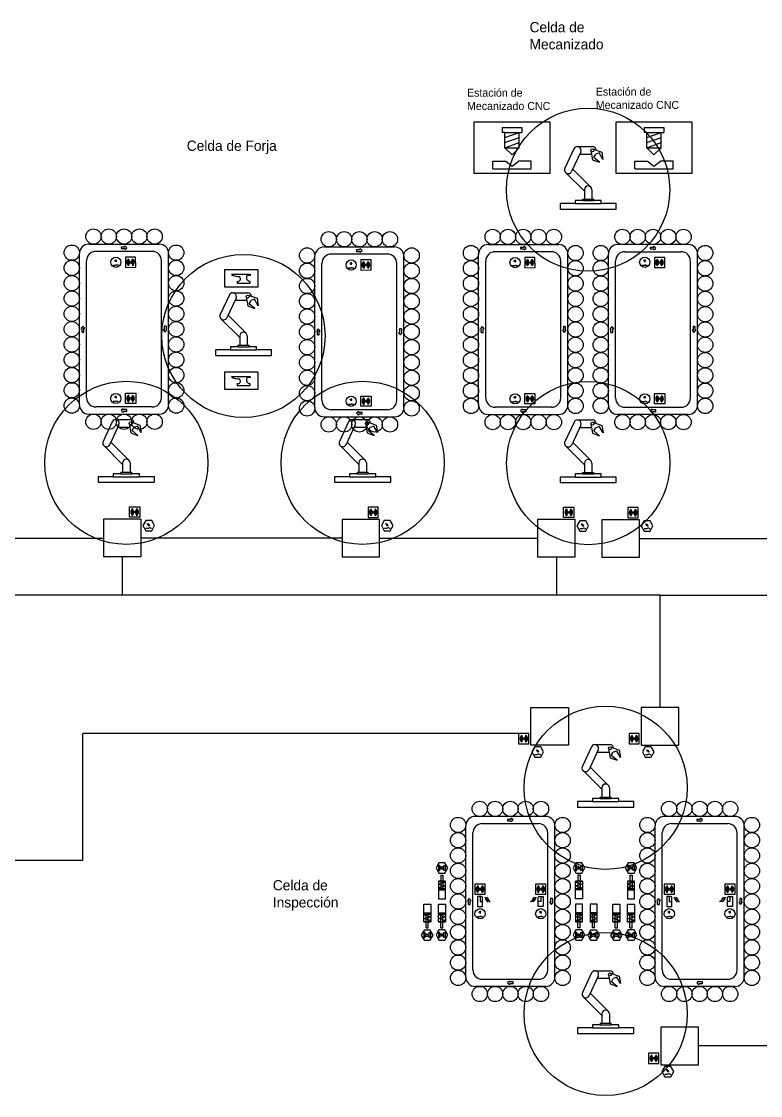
# Model space of a CAD drawing. Header units: millimetres. Extents: x -41525 to 29867, y -15928 to 24131.
# Drawn here: x 2016 to 16509, y -2948 to 18117 of the extents above; entities that cross this region are included whole.
import ezdxf

# ---------------------------------------------------------------- set-up
doc = ezdxf.new("R2010")
doc.units = ezdxf.units.MM
doc.header["$LTSCALE"] = 0.4
for name, color, linetype in [('01 Contornos vistos 0.35', 150, 'Continuous'), ('Almacenaje', 80, 'Continuous'), ('Celdas', 200, 'Continuous'), ('Maquina', 82, 'Continuous'), ('Robots', 80, 'Continuous'), ('Sensores', 211, 'Continuous'), ('Texto2', 7, 'Continuous')]:
    doc.layers.add(name, color=color, linetype=linetype)

msp = doc.modelspace()

# ---------------------------------------------------------------- linework, layer by layer
at = {"layer": '01 Contornos vistos 0.35', "color": 40, "true_color": 0xf8d731}
for p, q in [((11444, 16041), (11827, 16041)), ((11444, 16041), (11444, 15941)), ((11827, 16041), (11827, 15941)), ((14228, 16041), (14611, 16041)), ((14228, 16041), (14228, 15941)), ((14611, 16041), (14611, 15941)), ((11494, 15941), (11444, 15941)), ((11494, 15741), (11494, 15941)), ((11494, 15841), (11777, 15941)), ((11494, 15941), (11777, 15941)), ((11494, 15741), (11777, 15841)), ((11777, 15741), (11777, 15941)), ((11777, 15941), (11827, 15941)), ((14278, 15941), (14228, 15941)), ((14278, 15741), (14278, 15941)), ((14278, 15841), (14561, 15941)), ((14278, 15941), (14561, 15941)), ((14278, 15741), (14561, 15841)), ((14561, 15741), (14561, 15941)), ((14561, 15941), (14611, 15941)), ((11494, 15641), (11494, 15741)), ((11494, 15641), (11777, 15741)), ((11636, 15499), (11494, 15641)), ((11494, 15641), (11777, 15641)), ((11636, 15499), (11777, 15641)), ((11777, 15641), (11777, 15741)), ((14278, 15641), (14278, 15741)), ((14278, 15641), (14561, 15741)), ((14419, 15499), (14278, 15641)), ((14278, 15641), (14561, 15641)), ((14419, 15499), (14561, 15641)), ((14561, 15641), (14561, 15741)), ((11261, 15225), (11261, 15375)), ((11261, 15375), (11511, 15375)), ((11261, 15225), (12011, 15225)), ((11511, 15375), (11636, 15278)), ((11636, 15278), (11761, 15375)), ((12011, 15375), (11761, 15375)), ((12011, 15225), (12011, 15375)), ((14044, 15225), (14044, 15375)), ((14044, 15375), (14294, 15375)), ((14044, 15225), (14794, 15225)), ((14294, 15375), (14419, 15278)), ((14419, 15278), (14544, 15375)), ((14794, 15375), (14544, 15375)), ((14794, 15225), (14794, 15375)), ((5999, 13246), (5999, 12911)), ((6659, 13246), (5999, 13246)), ((6238, 13152), (6132, 13152)), ((6238, 13162), (6500, 13162)), ((6238, 13162), (6238, 13152)), ((6292, 13115), (6292, 13103)), ((6500, 13138), (6445, 13138)), ((6500, 13162), (6500, 13138)), ((6659, 12911), (6659, 13246)), ((5999, 12911), (6659, 12911)), ((6248, 13021), (6248, 12983)), ((6248, 12983), (6502, 12983)), ((6502, 13019), (6474, 13021)), ((6502, 12983), (6502, 13019)), ((5999, 11241), (5999, 10906)), ((6659, 11241), (5999, 11241)), ((6659, 10906), (6659, 11241)), ((6238, 11146), (6132, 11146)), ((6238, 11156), (6500, 11156)), ((6238, 11156), (6238, 11146)), ((6248, 11016), (6248, 10978)), ((6248, 10978), (6502, 10978)), ((6292, 11110), (6292, 11097)), ((6500, 11132), (6445, 11132)), ((6502, 11013), (6474, 11015)), ((6500, 11156), (6500, 11132)), ((6502, 10978), (6502, 11013)), ((5999, 10906), (6659, 10906))]:
    msp.add_line(p, q, dxfattribs=at)
at = {"layer": '01 Contornos vistos 0.35', "color": 6}
for p, q in [((3816, 13339), (3866, 13340)), ((3866, 13340), (3887, 13353)), ((3888, 13341), (3916, 13341)), ((8431, 13286), (8481, 13286)), ((8481, 13286), (8503, 13299)), ((8503, 13287), (8531, 13287)), ((11645, 13333), (11695, 13334)), ((11695, 13334), (11717, 13346)), ((11717, 13334), (11745, 13334)), ((14188, 13340), (14238, 13340)), ((14238, 13340), (14260, 13352)), ((14260, 13340), (14288, 13340)), ((3815, 10668), (3865, 10668)), ((3865, 10668), (3887, 10680)), ((3887, 10668), (3915, 10668)), ((8430, 10614), (8480, 10614)), ((8480, 10614), (8502, 10626)), ((8502, 10614), (8530, 10614)), ((11645, 10661), (11695, 10661)), ((11695, 10661), (11716, 10674)), ((11716, 10661), (11745, 10661)), ((14188, 10661), (14238, 10661)), ((14238, 10661), (14260, 10674)), ((14260, 10661), (14288, 10661)), ((4484, 8256), (4498, 8250)), ((4504, 8256), (4518, 8250)), ((9162, 8256), (9176, 8250)), ((9182, 8256), (9196, 8250)), ((12996, 8249), (13010, 8244)), ((13016, 8249), (13030, 8244)), ((14258, 8249), (14272, 8244)), ((14278, 8249), (14292, 8244)), ((12114, 3817), (12129, 3812)), ((12134, 3817), (12149, 3812)), ((14280, 3817), (14294, 3812)), ((14300, 3817), (14314, 3812)), ((10220, 1516), (10220, 1566)), ((10239, 1533), (10256, 1541)), ((10280, 1498), (10264, 1491)), ((10300, 1466), (10300, 1516)), ((12907, 1516), (12907, 1566)), ((12927, 1533), (12943, 1541)), ((12967, 1498), (12951, 1491)), ((12987, 1466), (12987, 1516)), ((13931, 1516), (13931, 1566)), ((13951, 1533), (13967, 1541)), ((13991, 1498), (13975, 1491)), ((14011, 1466), (14011, 1516)), ((11108, 908), (11137, 898)), ((11149, 908), (11177, 898)), ((12058, 908), (12030, 898)), ((12098, 908), (12070, 898)), ((14820, 908), (14848, 898)), ((14860, 908), (14888, 898)), ((15769, 908), (15741, 898)), ((15809, 908), (15781, 898)), ((10958, 564), (11008, 564)), ((11008, 564), (11030, 577)), ((11030, 564), (11058, 564)), ((12148, 564), (12198, 564)), ((12198, 564), (12220, 577)), ((12220, 564), (12248, 564)), ((14670, 564), (14720, 564)), ((14720, 564), (14741, 577)), ((14741, 564), (14770, 564)), ((15859, 564), (15909, 564)), ((15909, 564), (15931, 577)), ((15931, 564), (15959, 564)), ((9932, 198), (9932, 248)), ((9951, 215), (9968, 223)), ((10220, 201), (10220, 251)), ((10239, 218), (10256, 226)), ((12907, 201), (12907, 251)), ((12927, 218), (12943, 226)), ((13195, 198), (13195, 248)), ((13214, 215), (13231, 223)), ((13643, 198), (13643, 248)), ((13663, 215), (13679, 223)), ((13931, 201), (13931, 251)), ((13951, 218), (13967, 226)), ((9992, 180), (9976, 173)), ((10012, 148), (10012, 198)), ((10280, 184), (10264, 176)), ((10300, 151), (10300, 201)), ((12967, 184), (12951, 176)), ((12987, 151), (12987, 201)), ((13255, 180), (13239, 173)), ((13275, 148), (13275, 198)), ((13704, 180), (13687, 173)), ((13723, 148), (13723, 198)), ((13991, 184), (13975, 176)), ((14011, 151), (14011, 201)), ((14664, -2453), (14678, -2458)), ((14684, -2453), (14698, -2458))]:
    msp.add_line(p, q, dxfattribs=at)
at = {"layer": '01 Contornos vistos 0.35'}
for p, q in [((-61, 7982), (3625, 7982)), ((4360, 7989), (8303, 7989)), ((9038, 7982), (12137, 7982)), ((14134, 7976), (18141, 7976)), ((3993, 7622), (3993, 6867)), ((12505, 7615), (12505, 6867)), ((14539, 6867), (-1690, 6867)), ((14539, 4661), (14539, 6867)), ((14539, 6867), (24621, 6867)), ((11965, 4151), (3216, 4151)), ((3216, 1671), (3216, 4151)), ((-23818, 1671), (3216, 1671)), ((17377, -1976), (15290, -1976))]:
    msp.add_line(p, q, dxfattribs=at)
at = {"layer": '01 Contornos vistos 0.35', "color": 40, "true_color": 0xf8d731}
for points in [[(12386, 15141), (12386, 16141), (10886, 16141), (10886, 15141)], [(15169, 15141), (15169, 16141), (13669, 16141), (13669, 15141)]]:
    msp.add_lwpolyline(points, close=True, dxfattribs=at)
at = {"layer": '01 Contornos vistos 0.35', "color": 6}
for points in [[(4057, 13294), (4257, 13297), (4254, 13497), (4054, 13494)], [(11887, 13288), (12087, 13291), (12084, 13491), (11884, 13488)], [(14429, 13291), (14629, 13291), (14629, 13491), (14429, 13491)], [(8673, 13241), (8873, 13244), (8870, 13444), (8670, 13441)], [(4056, 10825), (4256, 10825), (4256, 10625), (4056, 10625)], [(8671, 10771), (8871, 10771), (8871, 10571), (8671, 10571)], [(11885, 10818), (12085, 10818), (12085, 10618), (11885, 10618)], [(14429, 10818), (14629, 10818), (14629, 10618), (14429, 10618)], [(4135, 8596), (4335, 8596), (4335, 8396), (4135, 8396)], [(9013, 8590), (8813, 8590), (8813, 8390), (9013, 8390)], [(12647, 8590), (12847, 8590), (12847, 8390), (12647, 8390)], [(14109, 8583), (13909, 8583), (13909, 8383), (14109, 8383)], [(11965, 4151), (11765, 4151), (11765, 3951), (11965, 3951)], [(14131, 4151), (13931, 4151), (13931, 3951), (14131, 3951)], [(10195, 1466), (10220, 1466), (10220, 1566), (10195, 1566)], [(10325, 1466), (10300, 1466), (10300, 1566), (10325, 1566)], [(12882, 1466), (12907, 1466), (12907, 1566), (12882, 1566)], [(13012, 1466), (12987, 1466), (12987, 1566), (13012, 1566)], [(13906, 1466), (13931, 1466), (13931, 1566), (13906, 1566)], [(14036, 1466), (14011, 1466), (14011, 1566), (14036, 1566)], [(10908, 998), (11108, 998), (11108, 1198), (10908, 1198)], [(12098, 998), (12298, 998), (12298, 1198), (12098, 1198)], [(14620, 998), (14820, 998), (14820, 1198), (14620, 1198)], [(15809, 998), (16009, 998), (16009, 1198), (15809, 1198)], [(9907, 148), (9932, 148), (9932, 248), (9907, 248)], [(10037, 148), (10012, 148), (10012, 248), (10037, 248)], [(10195, 151), (10220, 151), (10220, 251), (10195, 251)], [(10325, 151), (10300, 151), (10300, 251), (10325, 251)], [(12882, 151), (12907, 151), (12907, 251), (12882, 251)], [(13012, 151), (12987, 151), (12987, 251), (13012, 251)], [(13170, 148), (13195, 148), (13195, 248), (13170, 248)], [(13300, 148), (13275, 148), (13275, 248), (13300, 248)], [(13618, 148), (13643, 148), (13643, 248), (13618, 248)], [(13748, 148), (13723, 148), (13723, 248), (13748, 248)], [(13906, 151), (13931, 151), (13931, 251), (13906, 251)], [(14036, 151), (14011, 151), (14011, 251), (14036, 251)], [(14515, -2119), (14315, -2119), (14315, -2319), (14515, -2319)]]:
    msp.add_lwpolyline(points, close=True, dxfattribs=at)
for points in [[(11033, 958), (10958, 958), (10958, 758), (11058, 758), (11058, 933)], [(11033, 958), (11008, 958), (11008, 858), (11058, 858), (11058, 933)], [(12173, 958), (12248, 958), (12248, 758), (12148, 758), (12148, 933)], [(12173, 958), (12198, 958), (12198, 858), (12148, 858), (12148, 933)], [(14745, 958), (14670, 958), (14670, 758), (14770, 758), (14770, 933)], [(14745, 958), (14720, 958), (14720, 858), (14770, 858), (14770, 933)], [(15884, 958), (15959, 958), (15959, 758), (15859, 758), (15859, 933)], [(15884, 958), (15909, 958), (15909, 858), (15859, 858), (15859, 933)]]:
    msp.add_lwpolyline(points, dxfattribs=at)
at = {"layer": '01 Contornos vistos 0.35', "color": 1}
for centre in [(13128, 14817), (6369, 11949), (4072, 9461), (8706, 9461), (13129, 9455), (13471, 3088), (13472, -1348)]:
    msp.add_circle(centre, 1600, dxfattribs=at)
at = {"layer": '01 Contornos vistos 0.35', "color": 85, "true_color": 0x58ba48}
for centre in [(3427, 13899), (3727, 13899), (4027, 13899), (4327, 13899), (4627, 13899), (8042, 13845), (8342, 13845), (8642, 13845), (8942, 13845), (9242, 13845), (11256, 13892), (11556, 13892), (11856, 13892), (12156, 13892), (12456, 13892), (13800, 13892), (14100, 13892), (14400, 13892), (14700, 13892), (15000, 13892), (3002, 13583), (5051, 13583), (10831, 13576), (12881, 13576), (13375, 13576), (15424, 13576), (7617, 13529), (9667, 13529), (3002, 13283), (5051, 13283), (7617, 13229), (9667, 13229), (10831, 13276), (12881, 13276), (13375, 13276), (15424, 13276), (3002, 12983), (5051, 12983), (7617, 12929), (9667, 12929), (10831, 12976), (12881, 12976), (13375, 12976), (15424, 12976), (3002, 12683), (5051, 12683), (7617, 12629), (9667, 12629), (10831, 12676), (12881, 12676), (13375, 12676), (15424, 12676), (3002, 12383), (5051, 12383), (7617, 12329), (9667, 12329), (10831, 12376), (12881, 12376), (13375, 12376), (15424, 12376), (3002, 12083), (5051, 12083), (10831, 12076), (12881, 12076), (13375, 12076), (15424, 12076), (7617, 12029), (9667, 12029), (3002, 11783), (5051, 11783), (7617, 11729), (9667, 11729), (10831, 11776), (12881, 11776), (13375, 11776), (15424, 11776), (3002, 11483), (5051, 11483), (10831, 11476), (12881, 11476), (13375, 11476), (15424, 11476), (7617, 11429), (9667, 11429), (3002, 11183), (5051, 11183), (7617, 11129), (9667, 11129), (10831, 11176), (12881, 11176), (13375, 11176), (15424, 11176), (3002, 10883), (5051, 10883), (7617, 10829), (9667, 10829), (10831, 10876), (12881, 10876), (13375, 10876), (15424, 10876), (3002, 10583), (5051, 10583), (7617, 10529), (9667, 10529), (10831, 10576), (12881, 10576), (13375, 10576), (15424, 10576), (3427, 10267), (3727, 10267), (4027, 10267), (4327, 10267), (4627, 10267), (8042, 10213), (8342, 10213), (8642, 10213), (8942, 10213), (9242, 10213), (11256, 10260), (11556, 10260), (11856, 10260), (12156, 10260), (12456, 10260), (13800, 10260), (14100, 10260), (14400, 10260), (14700, 10260), (15000, 10260), (11003, 2674), (11303, 2674), (11603, 2674), (11903, 2674), (12203, 2674), (14715, 2674), (15015, 2674), (15315, 2674), (15615, 2674), (15915, 2674), (10578, 2358), (12628, 2358), (14290, 2358), (16339, 2358), (10578, 2058), (12628, 2058), (14290, 2058), (16339, 2058), (10578, 1758), (12628, 1758), (14290, 1758), (16339, 1758), (10578, 1458), (12628, 1458), (14290, 1458), (16339, 1458), (10578, 1158), (12628, 1158), (14290, 1158), (16339, 1158), (10578, 858), (12628, 858), (14290, 858), (16339, 858), (10578, 558), (12628, 558), (14290, 558), (16339, 558), (10578, 258), (12628, 258), (14290, 258), (16339, 258), (10578, -42), (12628, -42), (14290, -42), (16339, -42), (10578, -342), (12628, -342), (14290, -342), (16339, -342), (10578, -642), (12628, -642), (14290, -642), (16339, -642), (11003, -957), (11303, -957), (11603, -957), (11903, -957), (12203, -957), (14715, -957), (15015, -957), (15315, -957), (15615, -957), (15915, -957)]:
    msp.add_circle(centre, 150, dxfattribs=at)
at = {"layer": '01 Contornos vistos 0.35', "color": 6}
for centre, radius in [((3865, 13394), 100), ((11695, 13388), 100), ((14238, 13394), 100), ((4156, 13396), 5), ((8480, 13341), 100), ((8771, 13342), 5), ((11985, 13389), 5), ((14529, 13391), 5), ((3865, 10722), 100), ((8480, 10668), 100), ((11695, 10715), 100), ((14238, 10715), 100), ((4156, 10725), 5), ((8771, 10671), 5), ((11985, 10718), 5), ((14529, 10718), 5), ((4235, 8496), 5), ((8913, 8490), 5), ((12747, 8490), 5), ((14009, 8483), 5), ((11865, 4051), 5), ((14031, 4051), 5), ((11008, 1098), 5), ((12198, 1098), 5), ((14720, 1098), 5), ((15909, 1098), 5), ((11008, 618), 100), ((12198, 618), 100), ((14720, 618), 100), ((15909, 618), 100), ((14415, -2219), 5)]:
    msp.add_circle(centre, radius, dxfattribs=at)
for centre, radius, start, end in [((3829, 13424), 20.8, 330.88, 30.88), ((3829, 13424), 34.7, 330.88, 30.88), ((3829, 13424), 48.6, 330.88, 30.88), ((4156, 13396), 75, 120.88, 240.88), ((4156, 13396), 65, 120.88, 240.88), ((4156, 13396), 55, 120.88, 240.88), ((4156, 13396), 45, 120.88, 240.88), ((4156, 13396), 35, 120.88, 240.88), ((4156, 13396), 25, 120.88, 240.88), ((4156, 13396), 15, 120.88, 240.88), ((4156, 13396), 15, 300.88, 60.88), ((4156, 13396), 25, 300.88, 60.88), ((4156, 13396), 35, 300.88, 60.88), ((4156, 13396), 45, 300.88, 60.88), ((4156, 13396), 55, 300.88, 60.88), ((4156, 13396), 65, 300.88, 60.88), ((4156, 13396), 75, 300.88, 60.88), ((8445, 13370), 20.8, 330.88, 30.88), ((8445, 13370), 34.7, 330.88, 30.88), ((8445, 13370), 48.6, 330.88, 30.88), ((8771, 13342), 75, 120.88, 240.88), ((8771, 13342), 65, 120.88, 240.88), ((8771, 13342), 55, 120.88, 240.88), ((8771, 13342), 45, 120.88, 240.88), ((8771, 13342), 35, 120.88, 240.88), ((8771, 13342), 25, 120.88, 240.88), ((8771, 13342), 15, 120.88, 240.88), ((8771, 13342), 15, 300.88, 60.88), ((8771, 13342), 25, 300.88, 60.88), ((8771, 13342), 35, 300.88, 60.88), ((8771, 13342), 45, 300.88, 60.88), ((8771, 13342), 55, 300.88, 60.88), ((8771, 13342), 65, 300.88, 60.88), ((8771, 13342), 75, 300.88, 60.88), ((11659, 13418), 20.8, 330.88, 30.88), ((11659, 13418), 34.7, 330.88, 30.88), ((11659, 13418), 48.6, 330.88, 30.88), ((11985, 13389), 75, 120.88, 240.88), ((11985, 13389), 65, 120.88, 240.88), ((11985, 13389), 55, 120.88, 240.88), ((11985, 13389), 45, 120.88, 240.88), ((11985, 13389), 35, 120.88, 240.88), ((11985, 13389), 25, 120.88, 240.88), ((11985, 13389), 15, 120.88, 240.88), ((11985, 13389), 15, 300.88, 60.88), ((11985, 13389), 25, 300.88, 60.88), ((11985, 13389), 35, 300.88, 60.88), ((11985, 13389), 45, 300.88, 60.88), ((11985, 13389), 55, 300.88, 60.88), ((11985, 13389), 65, 300.88, 60.88), ((11985, 13389), 75, 300.88, 60.88), ((14203, 13424), 20.8, 330, 30), ((14203, 13424), 34.7, 330, 30), ((14203, 13424), 48.6, 330, 30), ((14529, 13391), 75, 120, 240), ((14529, 13391), 65, 120, 240), ((14529, 13391), 55, 120, 240), ((14529, 13391), 45, 120, 240), ((14529, 13391), 35, 120, 240), ((14529, 13391), 25, 120, 240), ((14529, 13391), 15, 120, 240), ((14529, 13391), 15, 300, 60), ((14529, 13391), 25, 300, 60), ((14529, 13391), 35, 300, 60), ((14529, 13391), 45, 300, 60), ((14529, 13391), 55, 300, 60), ((14529, 13391), 65, 300, 60), ((14529, 13391), 75, 300, 60), ((3830, 10752), 20.8, 330, 30), ((3830, 10752), 34.7, 330, 30), ((3830, 10752), 48.6, 330, 30), ((4156, 10725), 75, 120, 240), ((4156, 10725), 65, 120, 240), ((4156, 10725), 55, 120, 240), ((4156, 10725), 45, 120, 240), ((4156, 10725), 35, 120, 240), ((4156, 10725), 25, 120, 240), ((4156, 10725), 25, 300, 60), ((4156, 10725), 35, 300, 60), ((4156, 10725), 45, 300, 60), ((4156, 10725), 55, 300, 60), ((4156, 10725), 65, 300, 60), ((4156, 10725), 75, 300, 60), ((11659, 10746), 20.8, 330, 30), ((11659, 10746), 34.7, 330, 30), ((11659, 10746), 48.6, 330, 30), ((11985, 10718), 75, 120, 240), ((11985, 10718), 65, 120, 240), ((11985, 10718), 55, 120, 240), ((11985, 10718), 45, 120, 240), ((11985, 10718), 35, 120, 240), ((11985, 10718), 35, 300, 60), ((11985, 10718), 45, 300, 60), ((11985, 10718), 55, 300, 60), ((11985, 10718), 65, 300, 60), ((11985, 10718), 75, 300, 60), ((14203, 10746), 20.8, 330, 30), ((14203, 10746), 34.7, 330, 30), ((14203, 10746), 48.6, 330, 30), ((14529, 10718), 75, 120, 240), ((14529, 10718), 65, 120, 240), ((14529, 10718), 55, 120, 240), ((14529, 10718), 45, 120, 240), ((14529, 10718), 35, 120, 240), ((14529, 10718), 35, 300, 60), ((14529, 10718), 45, 300, 60), ((14529, 10718), 55, 300, 60), ((14529, 10718), 65, 300, 60), ((14529, 10718), 75, 300, 60), ((4156, 10725), 15, 120, 240), ((4156, 10725), 15, 300, 60), ((8445, 10698), 20.8, 330, 30), ((8445, 10698), 34.7, 330, 30), ((8445, 10698), 48.6, 330, 30), ((8771, 10671), 75, 120, 240), ((8771, 10671), 65, 120, 240), ((8771, 10671), 55, 120, 240), ((8771, 10671), 45, 120, 240), ((8771, 10671), 35, 120, 240), ((8771, 10671), 25, 120, 240), ((8771, 10671), 15, 120, 240), ((8771, 10671), 15, 300, 60), ((8771, 10671), 25, 300, 60), ((8771, 10671), 35, 300, 60), ((8771, 10671), 45, 300, 60), ((8771, 10671), 55, 300, 60), ((8771, 10671), 65, 300, 60), ((8771, 10671), 75, 300, 60), ((11985, 10718), 25, 120, 240), ((11985, 10718), 15, 120, 240), ((11985, 10718), 15, 300, 60), ((11985, 10718), 25, 300, 60), ((14529, 10718), 25, 120, 240), ((14529, 10718), 15, 120, 240), ((14529, 10718), 15, 300, 60), ((14529, 10718), 25, 300, 60), ((4235, 8496), 75, 120, 240), ((4235, 8496), 65, 120, 240), ((4235, 8496), 55, 120, 240), ((4235, 8496), 45, 120, 240), ((4235, 8496), 35, 120, 240), ((4235, 8496), 25, 120, 240), ((4235, 8496), 15, 120, 240), ((4235, 8496), 15, 300, 60), ((4235, 8496), 25, 300, 60), ((4235, 8496), 35, 300, 60), ((4235, 8496), 45, 300, 60), ((4235, 8496), 55, 300, 60), ((4235, 8496), 65, 300, 60), ((4235, 8496), 75, 300, 60), ((8913, 8490), 75, 120, 240), ((8913, 8490), 65, 120, 240), ((8913, 8490), 55, 120, 240), ((8913, 8490), 45, 120, 240), ((8913, 8490), 35, 120, 240), ((8913, 8490), 25, 120, 240), ((8913, 8490), 15, 120, 240), ((8913, 8490), 15, 300, 60), ((8913, 8490), 25, 300, 60), ((8913, 8490), 35, 300, 60), ((8913, 8490), 45, 300, 60), ((8913, 8490), 55, 300, 60), ((8913, 8490), 65, 300, 60), ((8913, 8490), 75, 300, 60), ((12747, 8490), 75, 120, 240), ((12747, 8490), 65, 120, 240), ((12747, 8490), 55, 120, 240), ((12747, 8490), 45, 120, 240), ((12747, 8490), 35, 120, 240), ((12747, 8490), 25, 120, 240), ((12747, 8490), 15, 120, 240), ((12747, 8490), 15, 300, 60), ((12747, 8490), 25, 300, 60), ((12747, 8490), 35, 300, 60), ((12747, 8490), 45, 300, 60), ((12747, 8490), 55, 300, 60), ((12747, 8490), 65, 300, 60), ((12747, 8490), 75, 300, 60), ((14009, 8483), 75, 120, 240), ((14009, 8483), 65, 120, 240), ((14009, 8483), 55, 120, 240), ((14009, 8483), 45, 120, 240), ((14009, 8483), 35, 120, 240), ((14009, 8483), 25, 120, 240), ((14009, 8483), 15, 120, 240), ((14009, 8483), 15, 300, 60), ((14009, 8483), 25, 300, 60), ((14009, 8483), 35, 300, 60), ((14009, 8483), 45, 300, 60), ((14009, 8483), 55, 300, 60), ((14009, 8483), 65, 300, 60), ((14009, 8483), 75, 300, 60), ((11865, 4051), 75, 120, 240), ((11865, 4051), 65, 120, 240), ((11865, 4051), 55, 120, 240), ((11865, 4051), 45, 120, 240), ((11865, 4051), 35, 120, 240), ((11865, 4051), 25, 120, 240), ((11865, 4051), 15, 120, 240), ((11865, 4051), 15, 300, 60), ((11865, 4051), 25, 300, 60), ((11865, 4051), 35, 300, 60), ((11865, 4051), 45, 300, 60), ((11865, 4051), 55, 300, 60), ((11865, 4051), 65, 300, 60), ((11865, 4051), 75, 300, 60), ((14031, 4051), 75, 120, 240), ((14031, 4051), 65, 120, 240), ((14031, 4051), 55, 120, 240), ((14031, 4051), 45, 120, 240), ((14031, 4051), 35, 120, 240), ((14031, 4051), 25, 120, 240), ((14031, 4051), 15, 120, 240), ((14031, 4051), 15, 300, 60), ((14031, 4051), 25, 300, 60), ((14031, 4051), 35, 300, 60), ((14031, 4051), 45, 300, 60), ((14031, 4051), 55, 300, 60), ((14031, 4051), 65, 300, 60), ((14031, 4051), 75, 300, 60), ((11008, 1098), 75, 120, 240), ((11008, 1098), 65, 120, 240), ((11008, 1098), 55, 120, 240), ((11008, 1098), 45, 120, 240), ((11008, 1098), 35, 120, 240), ((11008, 1098), 25, 120, 240), ((11008, 1098), 15, 120, 240), ((11008, 1098), 15, 300, 60), ((11008, 1098), 25, 300, 60), ((11008, 1098), 35, 300, 60), ((11008, 1098), 45, 300, 60), ((11008, 1098), 55, 300, 60), ((11008, 1098), 65, 300, 60), ((11008, 1098), 75, 300, 60), ((12198, 1098), 75, 120, 240), ((12198, 1098), 65, 120, 240), ((12198, 1098), 55, 120, 240), ((12198, 1098), 45, 120, 240), ((12198, 1098), 35, 120, 240), ((12198, 1098), 25, 120, 240), ((12198, 1098), 15, 120, 240), ((12198, 1098), 15, 300, 60), ((12198, 1098), 25, 300, 60), ((12198, 1098), 35, 300, 60), ((12198, 1098), 45, 300, 60), ((12198, 1098), 55, 300, 60), ((12198, 1098), 65, 300, 60), ((12198, 1098), 75, 300, 60), ((14720, 1098), 75, 120, 240), ((14720, 1098), 65, 120, 240), ((14720, 1098), 55, 120, 240), ((14720, 1098), 45, 120, 240), ((14720, 1098), 35, 120, 240), ((14720, 1098), 25, 120, 240), ((14720, 1098), 15, 120, 240), ((14720, 1098), 15, 300, 60), ((14720, 1098), 25, 300, 60), ((14720, 1098), 35, 300, 60), ((14720, 1098), 45, 300, 60), ((14720, 1098), 55, 300, 60), ((14720, 1098), 65, 300, 60), ((14720, 1098), 75, 300, 60), ((15909, 1098), 75, 120, 240), ((15909, 1098), 65, 120, 240), ((15909, 1098), 55, 120, 240), ((15909, 1098), 45, 120, 240), ((15909, 1098), 35, 120, 240), ((15909, 1098), 25, 120, 240), ((15909, 1098), 15, 120, 240), ((15909, 1098), 15, 300, 60), ((15909, 1098), 25, 300, 60), ((15909, 1098), 35, 300, 60), ((15909, 1098), 45, 300, 60), ((15909, 1098), 55, 300, 60), ((15909, 1098), 65, 300, 60), ((15909, 1098), 75, 300, 60), ((11033, 933), 25, 0, 90), ((12173, 933), 25, 90, 180), ((14745, 933), 25, 0, 90), ((15884, 933), 25, 90, 180), ((10973, 649), 20.8, 330, 30), ((10973, 649), 34.7, 330, 30), ((10973, 649), 48.6, 330, 30), ((12163, 649), 20.8, 330, 30), ((12163, 649), 34.7, 330, 30), ((12163, 649), 48.6, 330, 30), ((14684, 649), 20.8, 330, 30), ((14684, 649), 34.7, 330, 30), ((14684, 649), 48.6, 330, 30), ((15874, 649), 20.8, 330, 30), ((15874, 649), 34.7, 330, 30), ((15874, 649), 48.6, 330, 30), ((14415, -2219), 75, 120, 240), ((14415, -2219), 65, 120, 240), ((14415, -2219), 55, 120, 240), ((14415, -2219), 45, 120, 240), ((14415, -2219), 35, 120, 240), ((14415, -2219), 25, 120, 240), ((14415, -2219), 15, 120, 240), ((14415, -2219), 15, 300, 60), ((14415, -2219), 25, 300, 60), ((14415, -2219), 35, 300, 60), ((14415, -2219), 45, 300, 60), ((14415, -2219), 55, 300, 60), ((14415, -2219), 65, 300, 60), ((14415, -2219), 75, 300, 60)]:
    msp.add_arc(centre, radius, start, end, dxfattribs=at)
at = {"layer": '01 Contornos vistos 0.35', "color": 40, "true_color": 0xf8d731}
for centre, radius, start, end in [((6271, 13390), 275, 239.7745, 274.3744), ((6262, 13067), 47.3, 252.3406, 50.7044), ((6504, 13091), 76.1, 141.2001, 246.5411), ((6271, 11384), 275, 239.7745, 274.3744), ((6262, 11061), 47.3, 252.3406, 50.7044), ((6504, 11085), 76.1, 141.2001, 246.5411)]:
    msp.add_arc(centre, radius, start, end, dxfattribs=at)
at = {"layer": 'Almacenaje'}
for p, q in [((3625, 8356), (3625, 7622)), ((4360, 8356), (3625, 8356)), ((4360, 7622), (4360, 8356)), ((8303, 8350), (8303, 7615)), ((9038, 8350), (8303, 8350)), ((9038, 7615), (9038, 8350)), ((12137, 8350), (12137, 7615)), ((12872, 8350), (12137, 8350)), ((12872, 7615), (12872, 8350)), ((13399, 8343), (13399, 7608)), ((14134, 8343), (13399, 8343)), ((14134, 7608), (14134, 8343)), ((3625, 7622), (4360, 7622)), ((8303, 7615), (9038, 7615)), ((12137, 7615), (12872, 7615)), ((13399, 7608), (14134, 7608)), ((12005, 3926), (12005, 4661)), ((12005, 4661), (12740, 4661)), ((12740, 4661), (12740, 3926)), ((14171, 4661), (14171, 3926)), ((14906, 4661), (14171, 4661)), ((14906, 3926), (14906, 4661)), ((12740, 3926), (12005, 3926)), ((14171, 3926), (14906, 3926)), ((14555, -1609), (14555, -2344)), ((15290, -1609), (14555, -1609)), ((15290, -2344), (15290, -1609)), ((14555, -2344), (15290, -2344))]:
    msp.add_line(p, q, dxfattribs=at)
at = {"layer": 'Maquina'}
for p, q in [((3336, 13749), (4718, 13749)), ((7951, 13695), (9333, 13695)), ((11165, 13742), (12547, 13742)), ((15091, 13742), (13709, 13742)), ((3152, 10601), (3152, 13565)), ((4578, 13609), (3476, 13609)), ((4901, 10601), (4901, 13565)), ((7767, 10547), (7767, 13511)), ((9193, 13555), (8091, 13555)), ((9517, 10547), (9517, 13511)), ((10981, 10594), (10981, 13558)), ((12407, 13602), (11305, 13602)), ((12731, 10594), (12731, 13558)), ((13525, 10594), (13525, 13558)), ((13849, 13602), (14951, 13602)), ((15274, 10594), (15274, 13558)), ((3292, 10741), (3292, 13425)), ((4761, 10741), (4761, 13425)), ((7907, 10687), (7907, 13371)), ((9377, 10687), (9377, 13371)), ((11121, 10734), (11121, 13418)), ((12591, 10734), (12591, 13418)), ((13665, 10734), (13665, 13418)), ((15134, 10734), (15134, 13418)), ((4578, 10557), (3476, 10557)), ((12407, 10550), (11305, 10550)), ((13849, 10550), (14951, 10550)), ((3336, 10417), (4718, 10417)), ((7951, 10363), (9333, 10363)), ((9193, 10503), (8091, 10503)), ((11165, 10410), (12547, 10410)), ((15091, 10410), (13709, 10410)), ((10728, -624), (10728, 2341)), ((12294, 2524), (10912, 2524)), ((11052, 2384), (12154, 2384)), ((12478, -624), (12478, 2341)), ((14440, -624), (14440, 2341)), ((16006, 2524), (14624, 2524)), ((14764, 2384), (15866, 2384)), ((16189, -624), (16189, 2341)), ((10868, -484), (10868, 2201)), ((12338, -484), (12338, 2201)), ((14580, -484), (14580, 2201)), ((16049, -484), (16049, 2201)), ((12294, -807), (10912, -807)), ((11052, -667), (12154, -667)), ((16006, -807), (14624, -807)), ((14764, -667), (15866, -667))]:
    msp.add_line(p, q, dxfattribs=at)
for centre, start, end in [((3336, 13565), 90, 180), ((4718, 13565), 0, 90), ((7951, 13511), 90, 180), ((9333, 13511), 0, 90), ((11165, 13558), 90, 180), ((12547, 13558), 0, 90), ((13709, 13558), 90, 180), ((15091, 13558), 0, 90), ((3476, 13425), 90, 180), ((4578, 13425), 0, 90), ((8091, 13371), 90, 180), ((9193, 13371), 0, 90), ((11305, 13418), 90, 180), ((12407, 13418), 0, 90), ((13849, 13418), 90, 180), ((14951, 13418), 0, 90), ((3336, 10601), 180, 270), ((3476, 10741), 180, 270), ((4578, 10741), 270, 0), ((4718, 10601), 270, 0), ((7951, 10547), 180, 270), ((8091, 10687), 180, 270), ((9193, 10687), 270, 0), ((9333, 10547), 270, 0), ((11165, 10594), 180, 270), ((11305, 10734), 180, 270), ((12407, 10734), 270, 0), ((12547, 10594), 270, 0), ((13709, 10594), 180, 270), ((13849, 10734), 180, 270), ((14951, 10734), 270, 0), ((15091, 10594), 270, 0), ((10912, 2341), 90, 180), ((11052, 2201), 90, 180), ((12154, 2201), 0, 90), ((12294, 2341), 0, 90), ((14624, 2341), 90, 180), ((14764, 2201), 90, 180), ((15866, 2201), 0, 90), ((16006, 2341), 0, 90), ((10912, -624), 180, 270), ((11052, -484), 180, 270), ((12154, -484), 270, 0), ((12294, -624), 270, 0), ((14624, -624), 180, 270), ((14764, -484), 180, 270), ((15866, -484), 270, 0), ((16006, -624), 270, 0)]:
    msp.add_arc(centre, 184, start, end, dxfattribs=at)
at = {"layer": 'Robots'}
for p, q in [((12850, 15622), (12671, 15238)), ((12917, 15665), (13211, 15665)), ((13221, 15619), (13394, 15556)), ((12984, 15560), (12805, 15176)), ((12964, 15518), (13194, 15518)), ((13182, 15586), (13214, 15405)), ((13214, 15405), (13352, 15355)), ((13239, 15449), (13276, 15513)), ((13352, 15355), (13239, 15449)), ((13346, 15538), (13276, 15513)), ((13419, 15411), (13346, 15538)), ((13394, 15556), (13419, 15411)), ((12805, 15176), (12805, 15176)), ((12826, 15223), (13179, 14870)), ((12686, 15155), (13054, 14787)), ((13054, 14817), (13054, 14634)), ((13179, 14870), (13179, 14870)), ((13179, 14870), (13179, 14870)), ((13179, 14870), (13179, 14870)), ((13201, 14817), (13201, 14634)), ((12871, 14546), (12577, 14546)), ((12577, 14546), (12577, 14435)), ((13018, 14604), (12871, 14604)), ((12871, 14604), (12871, 14546)), ((12871, 14546), (13385, 14546)), ((13018, 14634), (13238, 14634)), ((13018, 14634), (13018, 14604)), ((13018, 14604), (13238, 14604)), ((13238, 14604), (13238, 14634)), ((13385, 14604), (13238, 14604)), ((13385, 14546), (13385, 14604)), ((13679, 14546), (13385, 14546)), ((13679, 14435), (13679, 14546)), ((12577, 14435), (13679, 14435)), ((6092, 12754), (5913, 12370)), ((6225, 12692), (6046, 12308)), ((6158, 12797), (6452, 12797)), ((6205, 12650), (6435, 12650)), ((6423, 12718), (6455, 12537)), ((6462, 12751), (6635, 12688)), ((6481, 12581), (6518, 12645)), ((6587, 12670), (6518, 12645)), ((6660, 12543), (6587, 12670)), ((6635, 12688), (6660, 12543)), ((6455, 12537), (6593, 12487)), ((6593, 12487), (6481, 12581)), ((5927, 12287), (6296, 11919)), ((6046, 12308), (6046, 12308)), ((6068, 12355), (6421, 12002)), ((6296, 11949), (6296, 11766)), ((6421, 12002), (6421, 12002)), ((6421, 12002), (6421, 12002)), ((6421, 12002), (6421, 12002)), ((6443, 11949), (6443, 11766)), ((6112, 11678), (5818, 11678)), ((5818, 11678), (5818, 11567)), ((6259, 11736), (6112, 11736)), ((6112, 11736), (6112, 11678)), ((6112, 11678), (6626, 11678)), ((6259, 11766), (6479, 11766)), ((6259, 11766), (6259, 11736)), ((6259, 11736), (6479, 11736)), ((6479, 11736), (6479, 11766)), ((6626, 11736), (6479, 11736)), ((6626, 11678), (6626, 11736)), ((6920, 11678), (6626, 11678)), ((6920, 11567), (6920, 11678)), ((5818, 11567), (6920, 11567)), ((3795, 10266), (3616, 9882)), ((3928, 10204), (3749, 9820)), ((3861, 10308), (4155, 10308)), ((3908, 10161), (4138, 10161)), ((4126, 10230), (4158, 10049)), ((4165, 10263), (4338, 10200)), ((4184, 10093), (4221, 10157)), ((4290, 10182), (4221, 10157)), ((4363, 10055), (4290, 10182)), ((4338, 10200), (4363, 10055)), ((8428, 10266), (8249, 9882)), ((8562, 10204), (8383, 9820)), ((8495, 10308), (8789, 10308)), ((8542, 10161), (8772, 10161)), ((8760, 10230), (8792, 10049)), ((8799, 10263), (8972, 10200)), ((8817, 10093), (8854, 10157)), ((8924, 10182), (8854, 10157)), ((8997, 10055), (8924, 10182)), ((8972, 10200), (8997, 10055)), ((12851, 10259), (12672, 9876)), ((12985, 10197), (12806, 9814)), ((12918, 10302), (13212, 10302)), ((12965, 10155), (13195, 10155)), ((13183, 10223), (13215, 10042)), ((13222, 10256), (13395, 10193)), ((13240, 10087), (13277, 10150)), ((13347, 10176), (13277, 10150)), ((13420, 10048), (13347, 10176)), ((13395, 10193), (13420, 10048)), ((4158, 10049), (4296, 9999)), ((4296, 9999), (4184, 10093)), ((8792, 10049), (8930, 9999)), ((8930, 9999), (8817, 10093)), ((13215, 10042), (13353, 9992)), ((13353, 9992), (13240, 10087)), ((3631, 9799), (3999, 9431)), ((3749, 9820), (3749, 9820)), ((3771, 9867), (4124, 9514)), ((8264, 9799), (8632, 9431)), ((8383, 9820), (8383, 9820)), ((8404, 9867), (8757, 9514)), ((12687, 9792), (13055, 9424)), ((12806, 9814), (12806, 9814)), ((12827, 9860), (13180, 9507)), ((4124, 9514), (4124, 9514)), ((4124, 9514), (4124, 9514)), ((4124, 9514), (4124, 9514)), ((8757, 9514), (8757, 9514)), ((8757, 9514), (8757, 9514)), ((8757, 9514), (8757, 9514)), ((13180, 9507), (13180, 9507)), ((13180, 9507), (13180, 9507)), ((13180, 9507), (13180, 9507)), ((3962, 9278), (4182, 9278)), ((3962, 9278), (3962, 9248)), ((3999, 9461), (3999, 9278)), ((4146, 9461), (4146, 9278)), ((4182, 9248), (4182, 9278)), ((8596, 9278), (8816, 9278)), ((8596, 9278), (8596, 9248)), ((8632, 9461), (8632, 9278)), ((8779, 9461), (8779, 9278)), ((8816, 9248), (8816, 9278)), ((13019, 9271), (13239, 9271)), ((13019, 9271), (13019, 9242)), ((13055, 9455), (13055, 9271)), ((13202, 9455), (13202, 9271)), ((13239, 9242), (13239, 9271)), ((3815, 9189), (3521, 9189)), ((3521, 9189), (3521, 9079)), ((3521, 9079), (4623, 9079)), ((3962, 9248), (3815, 9248)), ((3815, 9248), (3815, 9189)), ((3815, 9189), (4329, 9189)), ((3962, 9248), (4182, 9248)), ((4329, 9248), (4182, 9248)), ((4329, 9189), (4329, 9248)), ((4623, 9189), (4329, 9189)), ((4623, 9079), (4623, 9189)), ((8449, 9189), (8155, 9189)), ((8155, 9189), (8155, 9079)), ((8155, 9079), (9257, 9079)), ((8596, 9248), (8449, 9248)), ((8449, 9248), (8449, 9189)), ((8449, 9189), (8963, 9189)), ((8596, 9248), (8816, 9248)), ((8963, 9248), (8816, 9248)), ((8963, 9189), (8963, 9248)), ((9257, 9189), (8963, 9189)), ((9257, 9079), (9257, 9189)), ((12872, 9183), (12578, 9183)), ((12578, 9183), (12578, 9073)), ((12578, 9073), (13680, 9073)), ((13019, 9242), (12872, 9242)), ((12872, 9242), (12872, 9183)), ((12872, 9183), (13386, 9183)), ((13019, 9242), (13239, 9242)), ((13386, 9242), (13239, 9242)), ((13386, 9183), (13386, 9242)), ((13680, 9183), (13386, 9183)), ((13680, 9073), (13680, 9183)), ((13194, 3893), (13015, 3509)), ((13327, 3831), (13148, 3447)), ((13260, 3936), (13554, 3936)), ((13525, 3857), (13557, 3676)), ((13564, 3890), (13737, 3827)), ((13689, 3809), (13620, 3784)), ((13763, 3682), (13689, 3809)), ((13737, 3827), (13763, 3682)), ((13307, 3789), (13538, 3789)), ((13557, 3676), (13695, 3626)), ((13583, 3720), (13620, 3784)), ((13695, 3626), (13583, 3720)), ((13030, 3426), (13398, 3058)), ((13148, 3447), (13148, 3447)), ((13170, 3494), (13523, 3141)), ((13398, 3088), (13398, 2905)), ((13523, 3141), (13523, 3141)), ((13523, 3141), (13523, 3141)), ((13523, 3141), (13523, 3141)), ((13545, 3088), (13545, 2905)), ((13214, 2816), (12920, 2816)), ((12920, 2816), (12920, 2706)), ((13361, 2875), (13214, 2875)), ((13214, 2875), (13214, 2816)), ((13214, 2816), (13729, 2816)), ((13361, 2905), (13582, 2905)), ((13361, 2905), (13361, 2875)), ((13361, 2875), (13582, 2875)), ((13582, 2875), (13582, 2905)), ((13729, 2875), (13582, 2875)), ((13729, 2816), (13729, 2875)), ((14023, 2816), (13729, 2816)), ((14023, 2706), (14023, 2816)), ((12920, 2706), (14023, 2706)), ((13195, -543), (13016, -927)), ((13328, -605), (13149, -989)), ((13261, -501), (13555, -501)), ((13526, -579), (13558, -760)), ((13565, -547), (13738, -610)), ((13690, -627), (13621, -652)), ((13764, -754), (13690, -627)), ((13738, -610), (13764, -754)), ((13308, -648), (13538, -648)), ((13558, -760), (13696, -811)), ((13584, -716), (13621, -652)), ((13696, -811), (13584, -716)), ((13031, -1010), (13399, -1378)), ((13149, -989), (13149, -989)), ((13171, -943), (13524, -1296)), ((13399, -1348), (13399, -1532)), ((13524, -1296), (13524, -1296)), ((13524, -1296), (13524, -1296)), ((13524, -1296), (13524, -1296)), ((13546, -1348), (13546, -1532)), ((13215, -1620), (12921, -1620)), ((12921, -1620), (12921, -1730)), ((13362, -1561), (13215, -1561)), ((13215, -1561), (13215, -1620)), ((13215, -1620), (13730, -1620)), ((13362, -1532), (13583, -1532)), ((13362, -1532), (13362, -1561)), ((13362, -1561), (13583, -1561)), ((13583, -1561), (13583, -1532)), ((13730, -1561), (13583, -1561)), ((13730, -1620), (13730, -1561)), ((14023, -1620), (13730, -1620)), ((14023, -1730), (14023, -1620)), ((12921, -1730), (14023, -1730))]:
    msp.add_line(p, q, dxfattribs=at)
for centre in [(13211, 15591), (6452, 12723), (4155, 10235), (8789, 10235), (13212, 10228), (13554, 3862), (13555, -574)]:
    msp.add_circle(centre, 29.4, dxfattribs=at)
for centre, start, end in [((12917, 15591), 335, 155), ((13211, 15591), 3.5784, 90), ((12738, 15207), 155, 335), ((13128, 14817), 0, 180), ((6158, 12723), 335, 155), ((6452, 12723), 3.5784, 90), ((5979, 12339), 155, 335), ((6369, 11949), 0, 180), ((3861, 10235), 335, 155), ((4155, 10235), 3.5784, 90), ((8495, 10235), 335, 155), ((8789, 10235), 3.5784, 90), ((12918, 10228), 335, 155), ((13212, 10228), 3.5784, 90), ((3682, 9851), 155, 335), ((8316, 9851), 155, 335), ((12739, 9845), 155, 335), ((4072, 9461), 0, 180), ((8706, 9461), 0, 180), ((13129, 9455), 0, 180), ((13260, 3862), 335, 155), ((13554, 3862), 3.5784, 90), ((13081, 3478), 155, 335), ((13471, 3088), 0, 180), ((13261, -574), 335, 155), ((13555, -574), 3.5784, 90), ((13082, -958), 155, 335), ((13472, -1348), 0, 180)]:
    msp.add_arc(centre, 73.5, start, end, dxfattribs=at)
at = {"layer": 'Sensores', "color": 6}
for p, q in [((4477, 8272), (4498, 8250)), ((4484, 8256), (4505, 8234)), ((4497, 8272), (4518, 8250)), ((4504, 8256), (4525, 8234)), ((9154, 8272), (9176, 8250)), ((9162, 8256), (9183, 8234)), ((9174, 8272), (9196, 8250)), ((9182, 8256), (9203, 8234)), ((12989, 8265), (13010, 8244)), ((12996, 8249), (13017, 8228)), ((13009, 8265), (13030, 8244)), ((13016, 8249), (13037, 8228)), ((14251, 8265), (14272, 8244)), ((14258, 8249), (14279, 8228)), ((14271, 8265), (14292, 8244)), ((14278, 8249), (14299, 8228)), ((4455, 8178), (4506, 8178)), ((4506, 8178), (4543, 8199)), ((4543, 8178), (4568, 8178)), ((9132, 8178), (9183, 8178)), ((9183, 8178), (9220, 8199)), ((9220, 8178), (9245, 8178)), ((12967, 8171), (13018, 8171)), ((13018, 8171), (13054, 8192)), ((13054, 8171), (13080, 8171)), ((14228, 8171), (14279, 8171)), ((14279, 8171), (14316, 8192)), ((14316, 8171), (14342, 8171)), ((12107, 3833), (12129, 3812)), ((12114, 3817), (12136, 3796)), ((12127, 3833), (12149, 3812)), ((12134, 3817), (12156, 3796)), ((14273, 3833), (14294, 3812)), ((14280, 3817), (14301, 3796)), ((14293, 3833), (14314, 3812)), ((14300, 3817), (14321, 3796)), ((12085, 3739), (12136, 3739)), ((12136, 3739), (12173, 3760)), ((12173, 3739), (12198, 3739)), ((14251, 3739), (14302, 3739)), ((14302, 3739), (14338, 3760)), ((14338, 3739), (14364, 3739)), ((10220, 1541), (10256, 1541)), ((10239, 1533), (10275, 1533)), ((10280, 1498), (10244, 1498)), ((10300, 1491), (10264, 1491)), ((12907, 1541), (12943, 1541)), ((12927, 1533), (12963, 1533)), ((12967, 1498), (12931, 1498)), ((12987, 1491), (12951, 1491)), ((13931, 1541), (13967, 1541)), ((13951, 1533), (13987, 1533)), ((13991, 1498), (13955, 1498)), ((14011, 1491), (13975, 1491)), ((11094, 941), (11137, 898)), ((11108, 908), (11151, 866)), ((11134, 941), (11177, 898)), ((11149, 908), (11191, 866)), ((12058, 908), (12015, 866)), ((12072, 941), (12030, 898)), ((12098, 908), (12056, 866)), ((12112, 941), (12070, 898)), ((14806, 941), (14848, 898)), ((14820, 908), (14862, 866)), ((14846, 941), (14888, 898)), ((14860, 908), (14902, 866)), ((15769, 908), (15727, 866)), ((15783, 941), (15741, 898)), ((15809, 908), (15767, 866)), ((15824, 941), (15781, 898)), ((9932, 223), (9968, 223)), ((9951, 215), (9988, 215)), ((10220, 226), (10256, 226)), ((10239, 218), (10275, 218)), ((12907, 226), (12943, 226)), ((12927, 218), (12963, 218)), ((13195, 223), (13231, 223)), ((13214, 215), (13250, 215)), ((13643, 223), (13679, 223)), ((13663, 215), (13699, 215)), ((13931, 226), (13967, 226)), ((13951, 218), (13987, 218)), ((9992, 180), (9956, 180)), ((10012, 173), (9976, 173)), ((10280, 184), (10244, 184)), ((10300, 176), (10264, 176)), ((12967, 184), (12931, 184)), ((12987, 176), (12951, 176)), ((13255, 180), (13219, 180)), ((13275, 173), (13239, 173)), ((13704, 180), (13668, 180)), ((13723, 173), (13687, 173)), ((13991, 184), (13955, 184)), ((14011, 176), (13975, 176)), ((14657, -2437), (14678, -2458)), ((14664, -2453), (14685, -2474)), ((14677, -2437), (14698, -2458)), ((14684, -2453), (14705, -2474)), ((14685, -2531), (14722, -2509)), ((14634, -2531), (14685, -2531)), ((14722, -2531), (14748, -2531))]:
    msp.add_line(p, q, dxfattribs=at)
at = {"layer": 'Sensores'}
for p, q in [((10238, 1376), (10238, 1107)), ((10238, 1376), (10281, 1376)), ((10281, 1376), (10281, 1107)), ((12925, 1376), (12925, 1107)), ((12969, 1376), (12925, 1376)), ((12969, 1376), (12969, 1107)), ((13949, 1376), (13949, 1107)), ((13949, 1376), (13993, 1376)), ((13993, 1376), (13993, 1107)), ((10191, 1257), (10328, 1235)), ((10328, 1235), (10191, 1196)), ((10191, 1196), (10328, 1162)), ((10328, 1162), (10191, 1123)), ((10191, 1123), (10320, 1107)), ((10199, 1107), (10320, 1107)), ((13016, 1257), (12878, 1235)), ((12878, 1235), (13016, 1196)), ((13016, 1196), (12878, 1162)), ((12878, 1162), (13016, 1123)), ((13016, 1123), (12886, 1107)), ((13008, 1107), (12886, 1107)), ((13902, 1257), (14040, 1235)), ((14040, 1235), (13902, 1196)), ((13902, 1196), (14040, 1162)), ((14040, 1162), (13902, 1123)), ((13902, 1123), (14032, 1107)), ((13910, 1107), (14032, 1107)), ((9903, 594), (10033, 610)), ((10041, 555), (9903, 594)), ((9903, 521), (10041, 555)), ((10041, 482), (9903, 521)), ((9903, 460), (10041, 482)), ((9911, 610), (10033, 610)), ((9950, 341), (9950, 610)), ((9994, 341), (9994, 610)), ((10191, 594), (10320, 610)), ((10328, 555), (10191, 594)), ((10191, 521), (10328, 555)), ((10328, 482), (10191, 521)), ((10191, 460), (10328, 482)), ((10199, 610), (10320, 610)), ((10238, 341), (10238, 610)), ((10281, 341), (10281, 610)), ((12878, 555), (13016, 594)), ((13016, 521), (12878, 555)), ((12878, 482), (13016, 521)), ((13016, 460), (12878, 482)), ((13008, 610), (12886, 610)), ((13016, 594), (12886, 610)), ((12925, 341), (12925, 610)), ((12969, 341), (12969, 610)), ((13166, 555), (13304, 594)), ((13304, 521), (13166, 555)), ((13166, 482), (13304, 521)), ((13304, 460), (13166, 482)), ((13296, 610), (13174, 610)), ((13304, 594), (13174, 610)), ((13213, 341), (13213, 610)), ((13256, 341), (13256, 610)), ((13614, 594), (13744, 610)), ((13752, 555), (13614, 594)), ((13614, 521), (13752, 555)), ((13752, 482), (13614, 521)), ((13614, 460), (13752, 482)), ((13622, 610), (13744, 610)), ((13661, 341), (13661, 610)), ((13705, 341), (13705, 610)), ((13902, 594), (14032, 610)), ((14040, 555), (13902, 594)), ((13902, 521), (14040, 555)), ((14040, 482), (13902, 521)), ((13902, 460), (14040, 482)), ((13910, 610), (14032, 610)), ((13949, 341), (13949, 610)), ((13993, 341), (13993, 610)), ((9950, 341), (9994, 341)), ((10238, 341), (10281, 341)), ((12969, 341), (12925, 341)), ((13256, 341), (13213, 341)), ((13661, 341), (13705, 341)), ((13949, 341), (13993, 341))]:
    msp.add_line(p, q, dxfattribs=at)
at = {"layer": 'Sensores', "color": 6}
for points in [[(4454, 8129), (4569, 8129), (4626, 8229), (4569, 8328), (4454, 8328), (4396, 8229)], [(4509, 8238), (4502, 8231), (4511, 8229)], [(4529, 8238), (4522, 8231), (4531, 8229)], [(9131, 8129), (9246, 8129), (9304, 8229), (9246, 8328), (9131, 8328), (9073, 8229)], [(9186, 8238), (9179, 8231), (9188, 8229)], [(9206, 8238), (9199, 8231), (9208, 8229)], [(12965, 8122), (13081, 8122), (13138, 8222), (13081, 8322), (12965, 8322), (12908, 8222)], [(13021, 8231), (13014, 8224), (13023, 8222)], [(13041, 8231), (13034, 8224), (13043, 8222)], [(14227, 8122), (14342, 8122), (14400, 8222), (14342, 8322), (14227, 8322), (14170, 8222)], [(14282, 8231), (14276, 8224), (14285, 8222)], [(14302, 8231), (14296, 8224), (14305, 8222)], [(12084, 3690), (12199, 3690), (12256, 3790), (12199, 3890), (12084, 3890), (12026, 3790)], [(12139, 3799), (12132, 3792), (12141, 3790)], [(12159, 3799), (12152, 3792), (12161, 3790)], [(14249, 3690), (14365, 3690), (14422, 3790), (14365, 3890), (14249, 3890), (14192, 3790)], [(14305, 3799), (14298, 3792), (14307, 3790)], [(14325, 3799), (14318, 3792), (14327, 3790)], [(10202, 1416), (10317, 1416), (10375, 1516), (10317, 1616), (10202, 1616), (10145, 1516)], [(10244, 1493), (10244, 1504), (10234, 1498)], [(10275, 1539), (10275, 1528), (10285, 1533)], [(12889, 1416), (13005, 1416), (13062, 1516), (13005, 1616), (12889, 1616), (12832, 1516)], [(12931, 1493), (12931, 1504), (12922, 1498)], [(12963, 1539), (12963, 1528), (12973, 1533)], [(13913, 1416), (14028, 1416), (14086, 1516), (14028, 1616), (13913, 1616), (13856, 1516)], [(13955, 1493), (13955, 1504), (13945, 1498)], [(13987, 1539), (13987, 1528), (13996, 1533)], [(11158, 873), (11144, 859), (11163, 854)], [(11198, 873), (11184, 859), (11203, 854)], [(12009, 873), (12022, 859), (12004, 854)], [(12049, 873), (12062, 859), (12044, 854)], [(14869, 873), (14856, 859), (14874, 854)], [(14909, 873), (14896, 859), (14914, 854)], [(15720, 873), (15733, 859), (15715, 854)], [(15760, 873), (15774, 859), (15755, 854)], [(9914, 98), (10029, 98), (10087, 198), (10029, 297), (9914, 297), (9857, 198)], [(9988, 221), (9988, 209), (9997, 215)], [(10202, 101), (10317, 101), (10375, 201), (10317, 301), (10202, 301), (10145, 201)], [(10275, 224), (10275, 213), (10285, 218)], [(12889, 101), (13005, 101), (13062, 201), (13005, 301), (12889, 301), (12832, 201)], [(12963, 224), (12963, 213), (12973, 218)], [(13177, 98), (13292, 98), (13350, 198), (13292, 297), (13177, 297), (13120, 198)], [(13250, 221), (13250, 209), (13260, 215)], [(13626, 98), (13741, 98), (13798, 198), (13741, 297), (13626, 297), (13568, 198)], [(13699, 221), (13699, 209), (13709, 215)], [(13913, 101), (14028, 101), (14086, 201), (14028, 301), (13913, 301), (13856, 201)], [(13987, 224), (13987, 213), (13996, 218)], [(9956, 175), (9956, 186), (9946, 180)], [(10244, 178), (10244, 189), (10234, 184)], [(12931, 178), (12931, 189), (12922, 184)], [(13219, 175), (13219, 186), (13209, 180)], [(13668, 175), (13668, 186), (13658, 180)], [(13955, 178), (13955, 189), (13945, 184)], [(14633, -2580), (14748, -2580), (14806, -2480), (14748, -2380), (14633, -2380), (14576, -2480)], [(14688, -2471), (14682, -2477), (14691, -2480)], [(14708, -2471), (14702, -2477), (14711, -2480)]]:
    msp.add_lwpolyline(points, close=True, dxfattribs=at)
at = {"layer": 'Sensores'}
for points in [[(10191, 1257), (10191, 908), (10328, 908), (10328, 1257)], [(10328, 1257), (10328, 1257), (10191, 1257), (10191, 1257)], [(10199, 1107), (10199, 1085), (10320, 1085), (10320, 1107)], [(13016, 1257), (13016, 908), (12878, 908), (12878, 1257)], [(12878, 1257), (12878, 1257), (13016, 1257), (13016, 1257)], [(13008, 1107), (13008, 1085), (12886, 1085), (12886, 1107)], [(13902, 1257), (13902, 908), (14040, 908), (14040, 1257)], [(14040, 1257), (14040, 1257), (13902, 1257), (13902, 1257)], [(13910, 1107), (13910, 1085), (14032, 1085), (14032, 1107)], [(9903, 460), (9903, 808), (10041, 808), (10041, 460)], [(9911, 610), (9911, 632), (10033, 632), (10033, 610)], [(10191, 460), (10191, 808), (10328, 808), (10328, 460)], [(10199, 610), (10199, 632), (10320, 632), (10320, 610)], [(13016, 460), (13016, 808), (12878, 808), (12878, 460)], [(13008, 610), (13008, 632), (12886, 632), (12886, 610)], [(13304, 460), (13304, 808), (13166, 808), (13166, 460)], [(13296, 610), (13296, 632), (13174, 632), (13174, 610)], [(13614, 460), (13614, 808), (13752, 808), (13752, 460)], [(13622, 610), (13622, 632), (13744, 632), (13744, 610)], [(13902, 460), (13902, 808), (14040, 808), (14040, 460)], [(13910, 610), (13910, 632), (14032, 632), (14032, 610)], [(10041, 460), (10041, 460), (9903, 460), (9903, 460)], [(10328, 460), (10328, 460), (10191, 460), (10191, 460)], [(12878, 460), (12878, 460), (13016, 460), (13016, 460)], [(13166, 460), (13166, 460), (13304, 460), (13304, 460)], [(13752, 460), (13752, 460), (13614, 460), (13614, 460)], [(14040, 460), (14040, 460), (13902, 460), (13902, 460)]]:
    msp.add_lwpolyline(points, close=True, dxfattribs=at)
at = {"layer": 'Texto2'}
for p, q in [((3969, 13698), (3969, 13662)), ((3969, 13698), (4043, 13698)), ((4043, 13698), (4043, 13717)), ((4084, 13680), (4043, 13717)), ((11872, 13692), (11872, 13710)), ((11913, 13674), (11872, 13710)), ((14416, 13692), (14416, 13710)), ((14457, 13674), (14416, 13710)), ((3969, 13662), (4043, 13662)), ((4043, 13643), (4084, 13680)), ((4043, 13662), (4043, 13643)), ((8585, 13645), (8585, 13608)), ((8585, 13645), (8658, 13645)), ((8585, 13608), (8658, 13608)), ((8658, 13645), (8658, 13663)), ((8699, 13626), (8658, 13663)), ((8658, 13590), (8699, 13626)), ((8658, 13608), (8658, 13590)), ((11799, 13692), (11799, 13655)), ((11799, 13692), (11872, 13692)), ((11799, 13655), (11872, 13655)), ((11872, 13637), (11913, 13674)), ((11872, 13655), (11872, 13637)), ((14342, 13692), (14342, 13655)), ((14342, 13692), (14416, 13692)), ((14342, 13655), (14416, 13655)), ((14416, 13637), (14457, 13674)), ((14416, 13655), (14416, 13637)), ((3222, 12140), (3185, 12099)), ((3203, 12099), (3185, 12099)), ((3203, 12026), (3203, 12099)), ((3203, 12026), (3240, 12026)), ((3259, 12099), (3222, 12140)), ((3240, 12026), (3240, 12099)), ((3240, 12099), (3259, 12099)), ((4813, 12067), (4795, 12067)), ((4795, 12067), (4831, 12026)), ((4850, 12140), (4813, 12140)), ((4813, 12140), (4813, 12067)), ((4831, 12026), (4868, 12067)), ((4850, 12140), (4850, 12067)), ((4850, 12067), (4868, 12067)), ((7837, 12086), (7800, 12045)), ((7819, 12045), (7800, 12045)), ((7819, 11972), (7819, 12045)), ((7874, 12045), (7837, 12086)), ((7855, 11972), (7855, 12045)), ((7855, 12045), (7874, 12045)), ((9428, 12013), (9410, 12013)), ((9410, 12013), (9447, 11972)), ((9465, 12086), (9428, 12086)), ((9428, 12086), (9428, 12013)), ((9447, 11972), (9483, 12013)), ((9465, 12086), (9465, 12013)), ((9465, 12013), (9483, 12013)), ((11051, 12134), (11015, 12093)), ((11033, 12093), (11015, 12093)), ((11033, 12019), (11033, 12093)), ((11033, 12019), (11070, 12019)), ((11088, 12093), (11051, 12134)), ((11070, 12019), (11070, 12093)), ((11070, 12093), (11088, 12093)), ((12643, 12060), (12624, 12060)), ((12624, 12060), (12661, 12019)), ((12679, 12134), (12643, 12134)), ((12643, 12134), (12643, 12060)), ((12661, 12019), (12698, 12060)), ((12679, 12134), (12679, 12060)), ((12679, 12060), (12698, 12060)), ((13595, 12134), (13558, 12093)), ((13576, 12093), (13558, 12093)), ((13576, 12019), (13576, 12093)), ((13576, 12019), (13613, 12019)), ((13632, 12093), (13595, 12134)), ((13613, 12019), (13613, 12093)), ((13613, 12093), (13632, 12093)), ((15186, 12060), (15168, 12060)), ((15168, 12060), (15204, 12019)), ((15223, 12134), (15186, 12134)), ((15186, 12134), (15186, 12060)), ((15204, 12019), (15241, 12060)), ((15223, 12134), (15223, 12060)), ((15223, 12060), (15241, 12060)), ((7819, 11972), (7855, 11972)), ((4010, 10522), (3969, 10486)), ((3969, 10486), (4010, 10449)), ((4010, 10504), (4010, 10522)), ((4084, 10504), (4010, 10504)), ((4084, 10467), (4010, 10467)), ((4010, 10467), (4010, 10449)), ((4084, 10467), (4084, 10504)), ((8626, 10469), (8585, 10432)), ((8585, 10432), (8626, 10395)), ((8626, 10450), (8626, 10469)), ((8699, 10450), (8626, 10450)), ((8699, 10414), (8626, 10414)), ((8626, 10414), (8626, 10395)), ((8699, 10414), (8699, 10450)), ((11840, 10516), (11799, 10479)), ((11799, 10479), (11840, 10442)), ((11840, 10498), (11840, 10516)), ((11913, 10498), (11840, 10498)), ((11913, 10461), (11840, 10461)), ((11840, 10461), (11840, 10442)), ((11913, 10461), (11913, 10498)), ((14383, 10516), (14342, 10479)), ((14342, 10479), (14383, 10442)), ((14383, 10498), (14383, 10516)), ((14457, 10498), (14383, 10498)), ((14457, 10461), (14383, 10461)), ((14383, 10461), (14383, 10442)), ((14457, 10461), (14457, 10498)), ((11546, 2474), (11546, 2437)), ((11546, 2474), (11620, 2474)), ((11546, 2437), (11620, 2437)), ((11620, 2474), (11620, 2492)), ((11661, 2456), (11620, 2492)), ((11620, 2419), (11661, 2456)), ((11620, 2437), (11620, 2419)), ((15257, 2474), (15257, 2437)), ((15257, 2474), (15331, 2474)), ((15257, 2437), (15331, 2437)), ((15331, 2474), (15331, 2492)), ((15372, 2456), (15331, 2492)), ((15331, 2419), (15372, 2456)), ((15331, 2437), (15331, 2419)), ((10798, 916), (10762, 875)), ((10780, 875), (10762, 875)), ((10780, 801), (10780, 875)), ((10835, 875), (10798, 916)), ((10817, 801), (10817, 875)), ((10817, 875), (10835, 875)), ((12427, 916), (12390, 916)), ((12390, 916), (12390, 842)), ((12427, 916), (12427, 842)), ((14510, 916), (14473, 875)), ((14491, 875), (14473, 875)), ((14491, 801), (14491, 875)), ((14547, 875), (14510, 916)), ((14528, 801), (14528, 875)), ((14528, 875), (14547, 875)), ((16138, 916), (16101, 916)), ((16101, 916), (16101, 842)), ((16138, 916), (16138, 842)), ((10780, 801), (10817, 801)), ((12371, 842), (12390, 842)), ((12371, 842), (12408, 801)), ((12408, 801), (12445, 842)), ((12427, 842), (12445, 842)), ((14491, 801), (14528, 801)), ((16083, 842), (16101, 842)), ((16083, 842), (16119, 801)), ((16119, 801), (16156, 842)), ((16138, 842), (16156, 842)), ((11587, -702), (11546, -739)), ((11546, -739), (11587, -775)), ((11587, -720), (11587, -702)), ((11661, -720), (11587, -720)), ((11661, -757), (11587, -757)), ((11587, -757), (11587, -775)), ((11661, -757), (11661, -720)), ((15298, -702), (15257, -739)), ((15257, -739), (15298, -775)), ((15298, -720), (15298, -702)), ((15372, -720), (15298, -720)), ((15372, -757), (15298, -757)), ((15298, -757), (15298, -775)), ((15372, -757), (15372, -720))]:
    msp.add_line(p, q, dxfattribs=at)

# ---------------------------------------------------------------- texts
at = {"layer": 'Celdas', "char_height": 201.25, "attachment_point": 1}
for s, insert in [('Celda de Mecanizado', (11979, 18106)), ('Celda de Forja', (5257, 15781)), ('Celda de Inspección', (6945, 1277))]:
    msp.add_mtext_dynamic_manual_height_columns(s, width=2170, gutter_width=1006, heights=[0], dxfattribs=dict(at, insert=insert))
at = {"layer": 'Texto2', "char_height": 155.97, "attachment_point": 1}
for insert in [(10752, 16798), (13278, 16819)]:
    msp.add_mtext('Estación de\\PMecanizado CNC', dxfattribs=dict(at, insert=insert))

doc.saveas('drawing.dxf')
